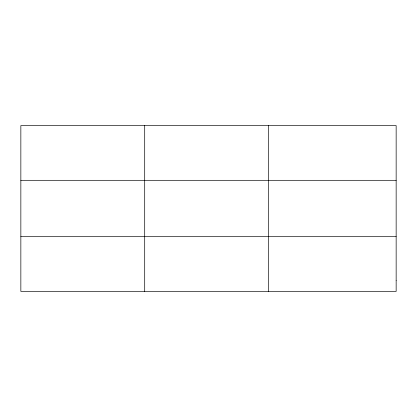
<?xml version="1.0" encoding="UTF-8"?>
<svg xmlns="http://www.w3.org/2000/svg" width="417" height="417" viewBox="0 0 417 417"><rect width="100%" height="100%" fill="white"/><g stroke="black" fill="none" stroke-linecap="round" stroke-linejoin="round"><path stroke-width="0.63" d="M144.699 291.41L144.699 125.59M268.548 291.41L268.548 125.59M20.85 180.311L396.15 180.311M20.85 236.689L396.15 236.689M396.15 280.464L396.15 291.41L20.85 291.41L20.85 125.59L396.15 125.59L396.15 280.464"/></g></svg>
